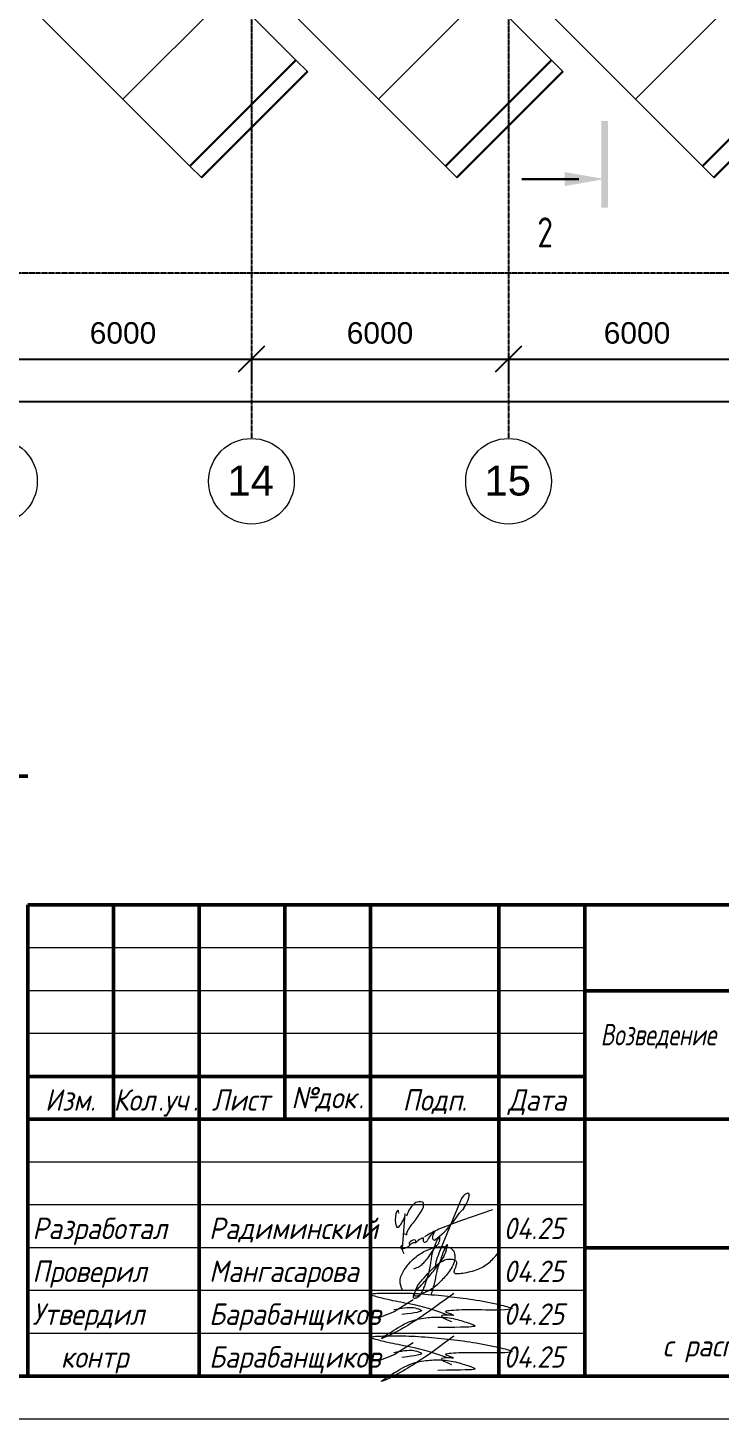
# Model space of a CAD drawing. Header units: millimetres. Extents: x 2140 to 223837, y 2113 to 170313.
# Drawn here: x 82940 to 99103, y 2113 to 34583 of the extents above; entities that cross this region are included whole.
import ezdxf

# ---------------------------------------------------------------- set-up
doc = ezdxf.new("R2010")
doc.units = ezdxf.units.MM
doc.linetypes.add('Линия сетки', pattern=[22.224999999999994, 12.7, -3.174999999999999, 3.174999999999999, -3.174999999999999])
for name, color, linetype, lineweight in [('A-ANNO-NOTE', 7, 'Continuous', 20), ('G-ANNO-SYMB', 7, 'Continuous', 9), ('G-ANNO-TTLB', 7, 'Continuous', 30), ('G-ANNO-TTLB-THIN', 7, 'Continuous', 20), ('G-IMPT', 7, 'Continuous', 9), ('Q-SPCQ', 7, 'Continuous', 18), ('S-GRID-IDEN', 7, 'Continuous', 20)]:
    doc.layers.add(name, color=color, linetype=linetype, lineweight=lineweight)
doc.layers.add('Стены', color=7, linetype='Continuous')
doc.styles.add('Arial', font='arial.ttf')
doc.styles.add('Arial_1', font='arial.ttf', dxfattribs={"height": 500.0000000000001})
doc.styles.add('GOST Common_1', font='', dxfattribs={"width": 0.8, "height": 699.9999999999992})
doc.styles.add('ISOCPEUR_I', font='isocpeui.ttf', dxfattribs={"width": 0.9, "height": 2.5})
doc.styles.add('ISOCPEUR_I_2', font='isocpeui.ttf', dxfattribs={"width": 0.75, "height": 2.5})
doc.styles.get('GOST Common_1').set_extended_font_data('GOST Common')
doc.dimstyles.new('Диагональ_-_2_5_мм_Arial_-_Линия_выноски_-_Текст_сверху', dxfattribs={"dimscale": 304.8, "dimtxt": 510.1296999784851, "dimasz": 1.968503937007873, "dimexe": 1.574803149606299, "dimexo": 0.9842519685039368, "dimgap": 1.148293963254593, "dimtad": 1, "dimdec": 3, "dimrnd": 0.001, "dimdsep": 46, "dimtxsty": 'Arial_1', "dimblk1": 'OBLIQUE', "dimblk2": 'OBLIQUE', "dimsah": 1, "dimcen": 0.09, "dimdle": 1.574803149606299, "dimazin": 2, "dimtfac": 1, "dimtdec": 4, "dimtix": 1, "dimtmove": 2, "dimatfit": 3, "dimfxl": 1, "dimtvp": 1, "dimtfill": 1, "dimtolj": 1, "dimtzin": 0, "dimarcsym": 2})
doc.dimstyles.new('Диагональ_-_2_5_мм_Arial_-_Линия_выноски_-_Текст_сверху_2', dxfattribs={"dimscale": 304.8, "dimtxt": 510.1296999784851, "dimasz": 1.968503937007873, "dimexe": 1.574803149606299, "dimexo": 0.9842519685039368, "dimgap": 1.148293963254593, "dimtad": 1, "dimdec": 3, "dimrnd": 0.001, "dimdsep": 46, "dimtxsty": 'Arial_1', "dimblk1": 'OBLIQUE', "dimblk2": 'OBLIQUE', "dimsah": 1, "dimcen": 0.09, "dimdle": 1.574803149606299, "dimazin": 2, "dimtfac": 1, "dimtdec": 4, "dimtix": 1, "dimtmove": 0, "dimatfit": 3, "dimfxl": 1, "dimtvp": 1, "dimtfill": 1, "dimtolj": 1, "dimtzin": 0, "dimarcsym": 2})

# ---------------------------------------------------------------- blocks, each defined once
blk = doc.blocks.new('_Лист АР - А1К-736802-План на отм_ 0_000')
at = {"layer": 'A-ANNO-NOTE'}
for p, q in [((-341.9999999999999, -113.4999999999996), (-341.9999999999999, -118.4999999999996)), ((-341.9999999999999, -113.4999999999996), (-326.9999999999999, -113.4999999999996)), ((-327, -113.4999999999996), (-327, -118.4999999999996)), ((-341.9999999999999, -118.4999999999996), (-341.9999999999999, -123.4999999999996)), ((-341.9999999999999, -118.4999999999996), (-326.9999999999999, -118.4999999999996)), ((-326.9999999999999, -118.4999999999996), (-341.9999999999999, -118.4999999999996)), ((-327, -118.4999999999996), (-327, -123.4999999999996)), ((-326.9999999999999, -123.4999999999996), (-341.9999999999999, -123.4999999999996)), ((-337.0060172912005, -134.5743509269357), (-339.2448642650548, -135.9733377845122)), ((-339.2448642650533, -135.9733377845113), (-341.0250572658217, -136.6925824438699)), ((-337.0060172912005, -139.5743509269363), (-339.2448642650548, -140.9733377845128)), ((-339.2448642650533, -140.9733377845119), (-341.0250572658217, -141.6925824438705))]:
    blk.add_line(p, q, dxfattribs=at)
for points, knots in [([(-333.0772870997162, -136.3073899104814), (-335.429910721997, -135.456337088612), (-337.4399269672099, -135.0656295094956), (-339.8474742238316, -134.5976497294898), (-341.4941400970735, -134.1870898159644), (-342.1394681590195, -133.9343186928123), (-341.483679709658, -133.7862743809239), (-338.8803561172732, -133.786274380924), (-336.5899107219969, -133.786274380924), (-333.0347275622019, -134.1599391881638), (-330.8054089069808, -134.3942500205843), (-327.5362942476862, -134.9706831380476), (-325.4440637523537, -135.5312946096518), (-325.4440637523537, -135.6551069588957), (-326.710597344941, -135.8331066471765), (-330.570095539363, -135.6983300003752), (-333.0447710132311, -135.8280222464068), (-333.3830757589514, -135.9647062360023), (-332.7342290799986, -136.1385641796393), (-332.00826813127, -136.4770853295529), (-332.737241494001, -136.3485476574857)], [0, 0, 0, 0, 0.9571947160560583, 1.804378932795473, 2.466391132949109, 2.885031002624997, 3.427556384718364, 4.188446080142179, 5.346108904152411, 6.45432328836954, 7.703217438974074, 8.759535896939546, 9.526349486088538, 10.01421438223697, 10.73389991675447, 11.77541660224621, 12.69197332472345, 13.17243599398481, 13.42364145852251, 13.72615728094529, 13.72615728094529, 13.72615728094529, 13.72615728094529]), ([(-332.2748380241651, -133.8300477439202), (-335.4101958093306, -136.1518880322335), (-338.4545658237047, -138.1685345026711), (-341.5054054542775, -139.488592787651), (-339.7150765698032, -138.4063154698776), (-337.5337679841545, -137.0155325873939), (-335.6386433123266, -136.641667954034), (-333.7565423856302, -136.5258540302397), (-332.0224455458698, -136.7843599707217), (-330.1300891371, -137.4167543242173), (-329.3897009337857, -137.7383582669814), (-331.0508451093423, -137.7775541098891), (-334.1286468961479, -137.8055536991892)], [0, 0, 0, 0, 1.507060188039345, 2.763423611619646, 3.87226510427594, 4.788171297743802, 5.675484607703265, 6.44728792670208, 7.227899988735253, 7.859093880649309, 8.477589308005074, 9.246093121818117, 9.246093121818117, 9.246093121818117, 9.246093121818117]), ([(-339.2667478110811, -135.7170710670582), (-337.8821512217546, -135.422765976731), (-337.0513030622304, -135.422765976731), (-336.2089515942191, -135.6802986650738), (-335.8471089785557, -135.8892085966313), (-336.5621816603104, -136.0789227607656), (-338.3271335085238, -136.2956315984632)], [0, 0, 0, 0, 0.4274958232814685, 0.718603107949493, 0.9972654697607359, 1.398599302259386, 1.398599302259386, 1.398599302259386, 1.398599302259386]), ([(-333.0772870997162, -141.307389910482), (-335.429910721997, -140.4563370886126), (-337.4399269672099, -140.0656295094962), (-339.8474742238316, -139.5976497294904), (-341.4941400970735, -139.1870898159649), (-342.1394681590195, -138.9343186928129), (-341.483679709658, -138.7862743809245), (-338.8803561172732, -138.7862743809246), (-336.5899107219969, -138.7862743809246), (-333.0347275622019, -139.1599391881643), (-330.8054089069808, -139.3942500205849), (-327.5362942476862, -139.9706831380481), (-325.4440637523537, -140.5312946096523), (-325.4440637523537, -140.6551069588962), (-326.710597344941, -140.8331066471771), (-330.570095539363, -140.6983300003758), (-333.0447710132311, -140.8280222464074), (-333.3830757589514, -140.9647062360029), (-332.7342290799986, -141.1385641796398), (-332.00826813127, -141.4770853295535), (-332.737241494001, -141.3485476574862)], [0, 0, 0, 0, 0.9571947160560583, 1.804378932795473, 2.466391132949109, 2.885031002624997, 3.427556384718364, 4.188446080142179, 5.346108904152411, 6.45432328836954, 7.703217438974074, 8.759535896939546, 9.526349486088538, 10.01421438223697, 10.73389991675447, 11.77541660224621, 12.69197332472345, 13.17243599398481, 13.42364145852251, 13.72615728094529, 13.72615728094529, 13.72615728094529, 13.72615728094529]), ([(-332.2748380241651, -138.8300477439208), (-335.4101958093306, -141.1518880322341), (-338.4545658237047, -143.1685345026717), (-341.5054054542775, -144.4885927876516), (-339.7150765698032, -143.4063154698782), (-337.5337679841545, -142.0155325873945), (-335.6386433123266, -141.6416679540345), (-333.7565423856302, -141.5258540302403), (-332.0224455458698, -141.7843599707222), (-330.1300891371, -142.4167543242178), (-329.3897009337857, -142.738358266982), (-331.0508451093423, -142.7775541098896), (-334.1286468961479, -142.8055536991898)], [0, 0, 0, 0, 1.507060188039345, 2.763423611619646, 3.87226510427594, 4.788171297743802, 5.675484607703265, 6.44728792670208, 7.227899988735253, 7.859093880649309, 8.477589308005074, 9.246093121818117, 9.246093121818117, 9.246093121818117, 9.246093121818117]), ([(-339.2667478110811, -140.7170710670588), (-337.8821512217546, -140.4227659767316), (-337.0513030622304, -140.4227659767316), (-336.2089515942191, -140.6802986650744), (-335.8471089785557, -140.8892085966319), (-336.5621816603104, -141.0789227607662), (-338.3271335085238, -141.2956315984638)], [0, 0, 0, 0, 0.4274958232814685, 0.718603107949493, 0.9972654697607359, 1.398599302259386, 1.398599302259386, 1.398599302259386, 1.398599302259386])]:
    blk.add_open_spline(points, degree=3, knots=knots, dxfattribs=at)
for points in [[(-332.737241494001, -136.3485476574857), (-334.021972753737, -136.3485476574857), (-334.1408204816482, -136.4673953853968), (-332.5433243043126, -137.1128257367118)], [(-332.737241494001, -141.3485476574862), (-334.021972753737, -141.3485476574863), (-334.1408204816482, -141.4673953853974), (-332.5433243043126, -142.1128257367123)]]:
    blk.add_open_spline(points, degree=3, dxfattribs=at)
at = {"layer": 'G-ANNO-TTLB', "lineweight": 50}
for p, q in [((-382, -88.49999999999966), (-382, -143.5000000000002)), ((-196.9999999999999, -88.49999999999966), (-382, -88.49999999999966)), ((-371.9999999999999, -88.49999999999966), (-371.9999999999999, -113.4999999999996)), ((-361.9999999999999, -88.49999999999966), (-361.9999999999999, -143.5000000000003)), ((-352.0000000000001, -88.49999999999966), (-352.0000000000001, -113.4999999999996)), ((-341.9999999999999, -88.49999999999966), (-341.9999999999999, -143.5000000000003)), ((-327, -88.49999999999966), (-327, -143.5000000000003)), ((-317, -88.49999999999966), (-317, -143.5000000000003)), ((-196.9999999999999, -98.49999999999962), (-317, -98.49999999999962)), ((-317, -108.4999999999996), (-382, -108.4999999999996)), ((-196.9999999999999, -113.4999999999996), (-382, -113.4999999999996)), ((-196.9999999999999, -128.4999999999996), (-317, -128.4999999999996)), ((-766.0000000000002, -143.5000000000002), (-196.9999999999999, -143.5000000000002))]:
    blk.add_line(p, q, dxfattribs=at)
at = {"layer": 'G-ANNO-TTLB-THIN'}
for p, q in [((-317, -93.49999999999967), (-382, -93.49999999999967)), ((-317, -98.49999999999966), (-382, -98.49999999999966)), ((-317, -103.4999999999996), (-382, -103.4999999999996)), ((-317, -118.4999999999996), (-382, -118.4999999999996)), ((-317, -123.4999999999996), (-382, -123.4999999999996)), ((-317, -128.4999999999996), (-382, -128.4999999999996)), ((-317, -133.4999999999996), (-382, -133.4999999999996)), ((-317, -138.4999999999996), (-382, -138.4999999999996)), ((-191.9999999999999, -148.4999999999997), (-785.9999999999992, -148.4999999999997))]:
    blk.add_line(p, q, dxfattribs=at)
at = {"layer": 'G-IMPT'}
for p, q in [((-331.4144257610889, -122.8403445741927), (-334.0045464063576, -129.1242855225404)), ((-337.9904424254606, -124.5387737790421), (-338.2876348659922, -128.5620831035475)), ((-327.7479055919088, -124.0885850181788), (-331.3699403144475, -125.3284574325504)), ((-338.0574375081043, -126.8225859681366), (-337.7983542668615, -126.9723961626979)), ((-335.3387835790023, -127.0143486333023), (-335.7152787424137, -127.2318050806663))]:
    blk.add_line(p, q, dxfattribs=at)
for centre, radius, start, end in [((-334.9818107831256, -125.5678298091768), 2.908517740628494, 126.3368428809224, 164.8469733966501), ((-336.2259014465938, -124.3953260687298), 1.264779755827316, 77.30019687115326, 112.2690903027146), ((-336.8439322024557, -123.5066291192367), 1.035591807781438, 325.9292825364514, 11.25813846355663), ((-336.0191769568467, -123.3426443843917), 0.1946922765481447, 11.31328709634589, 68.5084318720891), ((-330.1693405153504, -123.3765297507157), 1.355629673870729, 116.206310166504, 156.7012905279925), ((-334.2262366061634, -121.6338624512252), 3.850500192545995, 324.6414285663282, 347.6294031827613), ((-330.6606699517445, -122.354253712558), 0.2217145982950371, 331.8745319330359, 118.95084168141), ((-336.0540796786472, -125.1586887362277), 3.055854216711148, 168.1319595529855, 195.9240067490713), ((-338.4087208737268, -124.654970281789), 0.648010669868634, 123.4848316576739, 168.9011562577336), ((-338.1993396351396, -124.1832045770785), 0.5710462815316257, 173.0906838083287, 208.5504518197222), ((-345.5540766153564, -121.4723505150569), 8.299505940769828, 329.6521477771678, 335.178220856527), ((-338.4246496085924, -124.7166821374877), 0.4692411553647476, 329.2702774696878, 22.28045765748529), ((-343.8705617904923, -119.7303487402326), 9.007952962864461, 320.3901786747351, 331.0778367018032), ((-323.8571869794127, -131.0265858799505), 10.17767271989141, 135.2560261943847, 147.4691792157651), ((-338.8310006407048, -125.9423929625791), 0.1706743945972178, 198.6950782592422, 286.1642262292332), ((-339.5679983873356, -125.0146363407734), 1.344333590850493, 305.7019938726091, 331.0350038978173), ((-334.2261245437095, -128.1559486901753), 3.80935750645552, 135.2355713242225, 157.7234339241441), ((-332.7466836021582, -129.0207981985625), 2.96481629430383, 124.7130254755954, 153.5075334379799), ((-328.8244572574012, -138.2067956161083), 12.95018597886648, 112.6952850029191, 120.2006371354511), ((-333.9363266900315, -127.1983944864854), 0.7915811849569659, 129.052365556498, 165.365419276193), ((-339.1768760073322, -120.740027195408), 8.281423766654793, 304.0926032261294, 324.4622992087762), ((-318.5593310663855, -162.752043097914), 39.55548600838249, 108.8967823195798, 112.6952850029197), ((-338.1416385519403, -128.521489132896), 0.3404497605279508, 110.5395610189878, 145.3434962001398), ((-338.6943635236509, -126.7019258837436), 1.969239083463036, 281.8327154007963, 316.2251334564278), ((-337.4322618834361, -126.9041904242801), 0.3723918043609855, 148.9123066423869, 190.5536335381828), ((-337.381033437328, -128.0010190742131), 0.1256786598824067, 135.7323920097029, 329.7684951004555), ((-336.6558457878335, -128.5799370867956), 1.05306164091183, 103.6326699387843, 140.7243270550119), ((-336.8700286560404, -128.5469065856788), 0.6283726199654048, 78.89255968829372, 129.8227018290816), ((-336.9054805416618, -127.7761891862088), 0.2196502554874927, 315.441172353165, 89.62645040276867), ((-334.1675153818127, -130.7002624736237), 3.78636882687673, 120.5694767638148, 132.9826294099896), ((-335.2206169827376, -129.0756333626027), 1.853700237977077, 109.2978024932704, 118.0812775136574), ((-334.5728290224325, -127.6085127349502), 1.291650764920601, 167.369906677743, 182.8240713762426), ((-335.6797743286922, -127.6803383952084), 0.1833196801347839, 177.4403942736162, 253.8421613576749), ((-335.7142309545403, -127.4663985258832), 0.3903695260357166, 267.5689443812323, 323.5632741163599), ((-334.5214365546481, -127.3415493159597), 0.256947260022417, 171.6001701419, 267.002655157135), ((-333.6731504015173, -127.407178685712), 1.107293355026715, 158.3355414819382, 174.6541167842374), ((-338.3162043225826, -128.4612403324949), 0.1700240781189142, 128.3440978052211, 278.6744416444442), ((-337.4266078104694, -128.6332409922066), 0.8639624039624684, 175.2756389896709, 216.8620481483206), ((-324.6053926557245, -133.0805653672113), 10.19785474682732, 157.1728628955525, 163.5269780737167), ((-333.2756108069249, -130.5167697557038), 1.156520181234151, 163.5269780737155, 201.3156480787149)]:
    blk.add_arc(centre, radius, start, end, dxfattribs=at)
for points, knots in [([(-336.9600373436896, -130.949958849512), (-336.8944930453046, -130.9319176522182), (-336.7634445444824, -130.8937774628249), (-336.4603246870852, -130.7822986510583), (-336.085206353266, -130.5480206814093), (-335.6733715769968, -130.1486401218229), (-335.3198239722776, -129.7010200966025), (-335.0569512998104, -129.317938646272), (-334.846372319952, -129.0119308444187), (-334.6840505988629, -128.7851182702606), (-334.5130473375233, -128.5629023445851), (-334.3280967943419, -128.3478905643735), (-334.1796809910825, -128.164718618391), (-334.0754343462492, -128.0094545674616), (-334.0071920213514, -127.8870237976972), (-333.9516424871942, -127.7573007213531), (-333.9114521534804, -127.6177330087734), (-333.8895718470758, -127.4704294393358), (-333.8869357806221, -127.2021088464716), (-333.9757263862443, -127.1712951835111), (-334.1276843424769, -127.4320414893022), (-334.2651918358102, -127.7101528388224), (-334.4906493649177, -128.2205948481593), (-334.7112977788782, -128.7717003212791), (-334.8405847031632, -129.2484794130511), (-334.9329804518444, -129.8456103970683), (-335.0504417559048, -130.6906669414926), (-335.2608635590133, -131.6184939427442), (-335.5461209708409, -132.5170077533909), (-335.7727708582029, -133.1370786085405), (-335.9166328385584, -133.4791890053809), (-336.023301155866, -133.7042697071511), (-336.1256675814975, -133.8995094915942), (-336.2294195112269, -134.0607652193565), (-336.3602020272718, -134.2047100459355), (-336.5234068678588, -134.3202498498457), (-336.717821948678, -134.3984841486208), (-336.9188540117767, -134.4267197446993), (-337.0158417211666, -134.3240972078935), (-336.9877453231623, -134.1127774259261), (-336.9197392459457, -133.8974474864858), (-336.8303561611506, -133.7040961490143), (-336.7137421292898, -133.5268101628313), (-336.5847790489634, -133.3752880565055), (-336.4364439136593, -133.2244357581657), (-336.2712288960034, -133.055621142749), (-336.0305884690162, -132.8035735641631), (-335.6051318487346, -132.3456071700539), (-335.0899381502747, -131.7587048440986), (-334.5278384151543, -131.0721835062412), (-334.0054227344939, -130.4089622176472), (-333.4425099348973, -129.605312421871), (-333.2400967013082, -129.1094001840984), (-333.0856850528905, -128.5130189545982), (-333.0384351578567, -128.3029474508004), (-332.9794648993036, -127.962865498832), (-333.2228728827461, -128.3318137666685), (-333.4840449931916, -128.9144051887096), (-333.6146169183125, -129.289015470286), (-333.7287025386364, -129.6542431323534), (-333.8725837750404, -130.0504036569046), (-334.0247288280644, -130.4640853869234), (-334.1567396068883, -130.873942795135), (-334.2837374643564, -131.3501355661885), (-334.3983533382761, -131.9086255167261), (-334.5830662476557, -132.7992830414672), (-334.7810843392242, -133.4686106707905), (-334.9195857272168, -133.9322728504806)], [0, 0, 0, 0, 0.0008237923015917978, 0.001647584603183596, 0.003909170268724104, 0.006170755934264611, 0.008432341599805118, 0.01069392726534563, 0.01182472009811588, 0.01295551293088613, 0.01408630576365639, 0.01521709859642664, 0.01634789142919689, 0.01691328784558202, 0.01747868426196715, 0.01804408067835227, 0.0186094770947374, 0.01917487351112253, 0.01974026992750766, 0.02128144494444861, 0.02230889495574258, 0.02282261996138956, 0.02385006997268353, 0.02642298142694691, 0.02899589288121029, 0.03156880433547367, 0.03414171578973705, 0.03871728178838747, 0.04329284778703789, 0.04553947636225508, 0.04666279064986367, 0.04778610493747226, 0.04857091471043332, 0.04935572448339438, 0.05014053425635544, 0.05092534402931649, 0.05165892820858017, 0.05220911634302793, 0.05315900456616811, 0.05392549674449237, 0.05443649153004188, 0.0552826386815238, 0.05612878583300573, 0.05697493298448766, 0.05782108013596958, 0.0588775918054919, 0.05993410347501422, 0.06204712681405886, 0.06627317349214815, 0.06949976808742062, 0.07272636268269309, 0.07668264295812185, 0.08063892323355061, 0.0812727985118962, 0.08190667379024177, 0.08254054906858736, 0.08495439149079934, 0.08673435863466572, 0.0885143257785321, 0.0902942929223985, 0.09201616368035029, 0.09373803443830206, 0.09545990519625383, 0.09718177595420562, 0.09976395773168518, 0.1023461395091648, 0.1082100266418914, 0.1082100266418914, 0.1082100266418914, 0.1082100266418914]), ([(-338.2788346755468, -133.4275204041463), (-338.4073824959644, -133.0825531972576), (-338.713246462039, -132.2604501665978), (-338.1177123610826, -131.095209844863), (-337.2485146805781, -129.969780731614), (-336.0239974680678, -129.0032175935699), (-334.5336524654065, -128.4036517892914), (-333.3917823542738, -128.2658618088139), (-332.6906535787214, -128.4957026334036), (-332.3428265780347, -128.7389718946788), (-332.1495506575308, -129.1873724504384), (-332.129971326683, -129.875733059173), (-332.3500141041896, -130.565081900133), (-332.7958821794714, -131.2611684297769), (-333.3064159619258, -131.8930610332822), (-334.0003160406113, -132.6238014667266), (-334.7314641219972, -133.2945346451015), (-335.3824719615248, -133.6037609535531), (-335.8627599713257, -133.813773769571), (-336.3928046890915, -134.091100155054), (-336.7122090426408, -134.1746244437306), (-336.8656260857372, -134.1170147173656), (-336.862416911903, -133.859270842014), (-336.6105567051704, -132.9966331626522), (-336.0457672468054, -132.3200940752753), (-335.1575894594872, -131.3279057716173), (-334.3991855141259, -130.5952642233249), (-333.6132572993699, -129.9963465286381), (-332.966490040755, -129.7947370352926), (-332.328380244925, -129.8389844036672), (-331.9879989561483, -130.0036158350836), (-331.9440749464737, -130.360778714745), (-332.0728074911356, -130.7689719696515), (-332.2290248449051, -131.1201204160849), (-332.310210643571, -131.462306728182), (-331.8663818607994, -131.560230609283), (-330.8289930004408, -131.383814375869), (-330.1179530776409, -131.2533193008771), (-329.2322111260308, -130.946271989378), (-328.5111907307316, -130.5034566361464), (-327.6983575576892, -129.8560850894947), (-327.2170239174587, -129.2481981257763), (-326.9045616853135, -128.8507423482878)], [0, 0, 0, 0, 0.004461050667208141, 0.009990988402483978, 0.01468376579540608, 0.02188806661002515, 0.02854727088500433, 0.03404543349124029, 0.03552999669868741, 0.03701455990613454, 0.03915756483697393, 0.04130056976781333, 0.04463806399216524, 0.04797555821651715, 0.05121567405788936, 0.05445578989926157, 0.06033702848655961, 0.06237499576149569, 0.06441296303643178, 0.06640010495337559, 0.0673936759118475, 0.06838724687031941, 0.06955178808780021, 0.07071632930528102, 0.07694572670942279, 0.08167052890148116, 0.08639533109353953, 0.08988051646149421, 0.0933657018294489, 0.09488134998963177, 0.09639699814981463, 0.09797703026546223, 0.09955706238110981, 0.1006825220547987, 0.1018079817284875, 0.1042674718639845, 0.1067269619994815, 0.1106062864370579, 0.1144856108746342, 0.1176850168333368, 0.1208844227920395, 0.127010859926635, 0.127010859926635, 0.127010859926635, 0.127010859926635])]:
    blk.add_open_spline(points, degree=3, knots=knots, dxfattribs=at)
at = {"layer": 'G-ANNO-TTLB', "lineweight": 9, "char_height": 2.5, "attachment_point": 1, "style": 'ISOCPEUR_I'}
for s, insert, width in [('Изм', (-379.995583949159, -110.0037574371423), 6.349365000000001), ('Кол', (-371.9915584930295, -110.0037574371424), 6.277213124999999), ('Лист', (-360.5332984399084, -110.0037574371424), 8.513921250000001), ('\\fISOCPEUR|b0|i1|c204|p34|;\\W.9;№', (-351.2340530382097, -109.7303199371424), 3.391138125), ('Подп', (-338.2551046709682, -110.0037574371423), 8.297465625000001), ('Дата', (-325.9373533276848, -110.0037574371425), 9.5240475), ('уч', (-366.0979647430295, -110.0037574371424), 4.040505), ('док', (-348.4360842882096, -109.7303199371424), 6.060757499999999), ('\\fISOCPEUR|b0|i1|c204|p34|;\\W.9;.', (-343.4354592882096, -109.7303199371424), 0.8658224999999993), ('\\fISOCPEUR|b0|i1|c204|p34|;\\W.9;.', (-374.756833949159, -110.0037574371423), 0.8658225000000005), ('\\fISOCPEUR|b0|i1|c204|p34|;\\W.9;.', (-366.8123397430294, -110.0037574371424), 0.8658225000000005), ('\\fISOCPEUR|b0|i1|c204|p34|;\\W.9;.', (-362.7642147430295, -110.0037574371424), 0.8658225000000016), ('\\fISOCPEUR|b0|i1|c204|p34|;\\W.9;.', (-331.4090109209682, -110.0037574371423), 0.8658224999999993)]:
    blk.add_mtext(s, dxfattribs=dict(at, insert=insert, width=width))
blk = doc.blocks.new('Доклевеллер 45 градусов - Доклевеллер 45 градусов-601978-В_АР_ПЭ_01 Этаж')
at = {"layer": 'Q-SPCQ', "lineweight": 9}
for p, q in [((2404.163056034094, 5.414335646491964e-13), (2474.873734152928, 5.414335646491964e-13)), ((3995.153313703905, -1520.279579551016), (2474.873734152927, 5.414335646491964e-13)), ((-2474.873734152949, -1.082867129298393e-12), (2404.163056034237, -1.082867129298393e-12)), ((-2474.873734152949, -1.082867129298393e-12), (-35.35533905934759, -2439.518395093588)), ((-2404.163056034256, -74.99999999999999), (-2404.163056034256, -70.7106781186944)), ((-2399.873734152959, -74.99999999999473), (-2404.163056034256, -74.99999999999473)), ((2404.163056034241, -4.229949723821847e-15), (-35.35533905934191, -2439.518395093602)), ((-35.3553390594594, -2439.518395093554), (2404.163056034078, -5.414335646491964e-13)), ((1520.279579551066, -3995.15331370396), (3995.153313704021, -1520.279579551084)), ((3995.153313703905, -1520.279579551018), (1520.279579550957, -3995.153313703949)), ((1534.421715174799, -4009.295449327694), (4009.295449327745, -1534.421715174809)), ((4009.295449327744, -1534.421715174807), (1534.421715174796, -4009.295449327692)), ((4009.295449327743, -1534.421715174807), (3995.153313704012, -1520.279579551076)), ((4263.85389055489, -1788.980156401961), (4009.295449327746, -1534.42171517481)), ((4263.85389055489, -1788.980156401961), (1788.980156401944, -4263.853890554845)), ((1788.980156401948, -4263.853890554849), (4263.853890554894, -1788.980156401965)), ((4277.996026178625, -1803.122292025696), (1803.122292025672, -4277.996026178573)), ((4263.853890554894, -1788.980156401965), (4277.996026178625, -1803.122292025696)), ((1520.279579550957, -3995.153313703949), (-35.35533905945994, -2439.518395093553)), ((1534.421715174797, -4009.295449327692), (1520.279579551066, -3995.153313703961)), ((1788.980156401944, -4263.853890554845), (1534.421715174799, -4009.295449327694)), ((1788.980156401948, -4263.853890554849), (1803.122292025678, -4277.99602617858))]:
    blk.add_line(p, q, dxfattribs=at)
blk = doc.blocks.new('Ось сетки - Заголовок сетки - Окружность 5 мм-545732-В_АР_ПЭ_01 Этаж')
at = {"layer": 'S-GRID-IDEN'}
blk.add_circle((0, 0), 5.000000000000004, dxfattribs=at)
blk = doc.blocks.new('_Oblique')
at = {"color": 0, "linetype": 'ByBlock', "lineweight": -2}
blk.add_line((-0.5, -0.5), (0.5, 0.5), dxfattribs=at)
blk = doc.blocks.new('*D351')
at = {"color": 0, "lineweight": -2, "transparency": 16777216}
for p, q in [((13041.90363019568, 23744.33666520056), (62355.09678109131, 23744.33666520056)), ((13521.90363019568, 23868.60073391265), (13521.90363019568, 23264.33666520056)), ((110501.9036301956, 23744.33666520056), (64935.04221083211, 23744.33666520056)), ((110021.9036301956, 23868.60073391249), (110021.9036301956, 23264.33666520056))]:
    blk.add_line(p, q, dxfattribs=at)
at = {"layer": 'Defpoints', "color": 0, "transparency": 16777216}
for p in [(13521.90363019568, 24168.60073391265), (110021.9036301956, 24168.60073391249), (110021.9036301956, 23744.33666520056)]:
    blk.add_point(p, dxfattribs=at)
at = {"color": 0, "lineweight": -2, "transparency": 16777216, "xscale": 599.9999999999999, "yscale": 599.9999999999999, "zscale": 599.9999999999999, "rotation": 180}
blk.add_blockref('_Oblique', (13521.90363019568, 23744.33666520056), dxfattribs=at)
at = {"color": 0, "lineweight": -2, "transparency": 16777216, "xscale": 599.9999999999999, "yscale": 599.9999999999999, "zscale": 599.9999999999999}
blk.add_blockref('_Oblique', (110021.9036301956, 23744.33666520056), dxfattribs=at)
at = {"color": 0, "transparency": 16777216, "insert": (62888.22634621713, 24369.42374096603), "char_height": 500.0000000000001, "width": 1513.686299489152, "attachment_point": 1, "line_spacing_factor": 0.9417779076525877, "style": 'Arial_1', "bg_fill": 3, "box_fill_scale": 1.1, "bg_fill_color": 256, "bg_fill_true_color": 13158600, "bg_fill_transparency": 0}
blk.add_mtext('\\A1;96500', dxfattribs=at)
blk = doc.blocks.new('*D364')
at = {"color": 0, "lineweight": -2, "transparency": 16777216}
for p, q in [((79541.90363019568, 24740.75396341637), (86501.90363019568, 24740.75396341637)), ((80021.90363019568, 24865.01803212835), (80021.90363019568, 24260.75396341637)), ((86021.90363019568, 24865.01803212833), (86021.90363019568, 24260.75396341637))]:
    blk.add_line(p, q, dxfattribs=at)
at = {"layer": 'Defpoints', "color": 0, "transparency": 16777216}
for p in [(80021.90363019568, 25165.01803212835), (86021.90363019568, 25165.01803212833), (86021.90363019568, 24740.75396341637)]:
    blk.add_point(p, dxfattribs=at)
at = {"color": 0, "lineweight": -2, "transparency": 16777216, "xscale": 599.9999999999999, "yscale": 599.9999999999999, "zscale": 599.9999999999999, "rotation": 180}
blk.add_blockref('_Oblique', (80021.90363019568, 24740.75396341637), dxfattribs=at)
at = {"color": 0, "lineweight": -2, "transparency": 16777216, "xscale": 599.9999999999999, "yscale": 599.9999999999999, "zscale": 599.9999999999999}
blk.add_blockref('_Oblique', (86021.90363019568, 24740.75396341637), dxfattribs=at)
at = {"color": 0, "transparency": 16777216, "insert": (83021.90363019568, 25346.04045727722), "char_height": 500.0000000000001, "width": 1845.884698999072, "attachment_point": 5, "style": 'Arial_1', "bg_fill": 3, "box_fill_scale": 1.1, "bg_fill_color": 256, "bg_fill_true_color": 13158600, "bg_fill_transparency": 0}
blk.add_mtext('\\A1;6000', dxfattribs=at)
blk = doc.blocks.new('*D365')
at = {"color": 0, "lineweight": -2, "transparency": 16777216}
for p, q in [((85541.90363019568, 24740.75396341637), (92501.90363019568, 24740.75396341637)), ((86021.90363019568, 24865.01803212833), (86021.90363019568, 24260.75396341637)), ((92021.90363019568, 24865.01803212833), (92021.90363019568, 24260.75396341637))]:
    blk.add_line(p, q, dxfattribs=at)
at = {"layer": 'Defpoints', "color": 0, "transparency": 16777216}
for p in [(86021.90363019568, 25165.01803212833), (92021.90363019568, 25165.01803212833), (92021.90363019568, 24740.75396341637)]:
    blk.add_point(p, dxfattribs=at)
at = {"color": 0, "lineweight": -2, "transparency": 16777216, "xscale": 599.9999999999999, "yscale": 599.9999999999999, "zscale": 599.9999999999999, "rotation": 180}
blk.add_blockref('_Oblique', (86021.90363019568, 24740.75396341637), dxfattribs=at)
at = {"color": 0, "lineweight": -2, "transparency": 16777216, "xscale": 599.9999999999999, "yscale": 599.9999999999999, "zscale": 599.9999999999999}
blk.add_blockref('_Oblique', (92021.90363019568, 24740.75396341637), dxfattribs=at)
at = {"color": 0, "transparency": 16777216, "insert": (89021.90363019568, 25346.04045727722), "char_height": 500.0000000000001, "width": 1845.884698999072, "attachment_point": 5, "style": 'Arial_1', "bg_fill": 3, "box_fill_scale": 1.1, "bg_fill_color": 256, "bg_fill_true_color": 13158600, "bg_fill_transparency": 0}
blk.add_mtext('\\A1;6000', dxfattribs=at)
blk = doc.blocks.new('*D366')
at = {"color": 0, "lineweight": -2, "transparency": 16777216}
for p, q in [((91541.90363019568, 24740.75396341637), (98501.90363019565, 24740.75396341637)), ((92021.90363019568, 24865.01803212833), (92021.90363019568, 24260.75396341637)), ((98021.90363019565, 24865.01803212832), (98021.90363019565, 24260.75396341637))]:
    blk.add_line(p, q, dxfattribs=at)
at = {"layer": 'Defpoints', "color": 0, "transparency": 16777216}
for p in [(92021.90363019568, 25165.01803212833), (98021.90363019565, 25165.01803212832), (98021.90363019565, 24740.75396341637)]:
    blk.add_point(p, dxfattribs=at)
at = {"color": 0, "lineweight": -2, "transparency": 16777216, "xscale": 599.9999999999999, "yscale": 599.9999999999999, "zscale": 599.9999999999999, "rotation": 180}
blk.add_blockref('_Oblique', (92021.90363019568, 24740.75396341637), dxfattribs=at)
at = {"color": 0, "lineweight": -2, "transparency": 16777216, "xscale": 599.9999999999999, "yscale": 599.9999999999999, "zscale": 599.9999999999999}
blk.add_blockref('_Oblique', (98021.90363019565, 24740.75396341637), dxfattribs=at)
at = {"color": 0, "transparency": 16777216, "insert": (95021.90363019567, 25346.04045727722), "char_height": 500.0000000000001, "width": 1845.884698999072, "attachment_point": 5, "style": 'Arial_1', "bg_fill": 3, "box_fill_scale": 1.1, "bg_fill_color": 256, "bg_fill_true_color": 13158600, "bg_fill_transparency": 0}
blk.add_mtext('\\A1;6000', dxfattribs=at)
blk = doc.blocks.new('Разрез - Номер вида сзади_3_5 мм-64069-В_АР_ПЭ_01 Этаж')
at = {"layer": 'G-ANNO-SYMB'}
for points in [[(9.79755863199452, 0.403875714581019), (9.79755863199452, -0.3937499200585705), (-0.333279460215413, -0.3937499200585705), (-0.333279460215413, 0.403875714581019)], [(2.175743424743573, -4.674591329952164), (3.000000000000005, 5.287437154777308e-16), (3.824256575256454, -4.674591329952167)]]:
    blk.add_hatch(color=256, dxfattribs=at).paths.add_polyline_path(points, flags=0)
at = {"layer": 'G-ANNO-SYMB', "lineweight": 30}
blk.add_line((3.000000000000003, -3.000000000000006), (2.999999999999994, -9.663305130982122), dxfattribs=at)
blk = doc.blocks.new('Помещение')
at = {"color": 9, "linetype": 'Линия сетки', "true_color": 0xc7c8ca}
for p, q in [((86021.90363019588, 162172.4828283384), (86021.90363019565, 22887.24130914712)), ((92021.90363019591, 162172.4828283384), (92021.90363019568, 22887.2413091471)), ((113992.974139565, 26744.93468254524), (7061.08635230162, 26744.93468254559))]:
    blk.add_line(p, q, dxfattribs=at)
at = {"color": 7, "lineweight": 50}
blk.add_line((55695.24452515863, 15009.20337722824), (80800.00000000079, 15009.20337722824), dxfattribs=at)
at = {"lineweight": 9, "xscale": 200, "yscale": 200, "zscale": 200}
blk.add_blockref('_Лист АР - А1К-736802-План на отм_ 0_000', (157199.9999999999, 29699.99999999995), dxfattribs=at)
for p in [(83057.25896925514, 33244.93468254537), (89021.90363019577, 33244.93468254535), (95021.90363019577, 33244.93468254532)]:
    blk.add_blockref('Доклевеллер 45 градусов - Доклевеллер 45 градусов-601978-В_АР_ПЭ_01 Этаж', p)
at = {"lineweight": 50, "extrusion": (0, 0, -1), "xscale": 199.9999999999999, "yscale": 199.9999999999999, "zscale": 199.9999999999999, "rotation": 90.00000000000053}
blk.add_blockref('Разрез - Номер вида сзади_3_5 мм-64069-В_АР_ПЭ_01 Этаж', (-94266.43309937065, 28339.67791994055), dxfattribs=at)
at = {"lineweight": 20, "xscale": 199.9999999999999, "yscale": 199.9999999999999, "zscale": 199.9999999999999, "rotation": 180}
for p in [(80021.90363019565, 21887.24130914716), (86021.90363019565, 21887.24130914716), (92021.90363019565, 21887.24130914715)]:
    blk.add_blockref('Ось сетки - Заголовок сетки - Окружность 5 мм-545732-В_АР_ПЭ_01 Этаж', p, dxfattribs=at)
at = {"char_height": 699.9999999999992, "attachment_point": 1}
for s, insert, width, style in [('\\fGOST Common|b0|i0|c204|p34|;\\W.8;2', (92694.83226564206, 28046.21752999396), 487.4259999999995, 'GOST Common_1'), ('14', (85460.14776922954, 22255.04617829566), 1346.834999999999, 'Arial'), ('15', (91460.14776922957, 22255.04617829564), 1346.834999999999, 'Arial')]:
    blk.add_mtext(s, dxfattribs=dict(at, insert=insert, width=width, style=style))
at = {"lineweight": 9, "char_height": 500, "attachment_point": 1}
for s, insert, width, style in [('Возведение', (94172.29083358668, 9223.484963355535), 3379.1128125, 'ISOCPEUR_I_2'), ('Разработал', (80906.17628057473, 4701.214710637875), 3571.517812499999, 'ISOCPEUR_I'), ('Радиминский', (85031.17628057473, 4701.214710637875), 3763.9228125, 'ISOCPEUR_I'), ('04.25', (91906.17628057473, 4701.214710637875), 1527.2146875, 'ISOCPEUR_I'), ('Проверил', (80906.17628057473, 3701.214710637875), 2729.745937499999, 'ISOCPEUR_I'), ('Мангасарова', (85031.17628057473, 3701.214710637875), 3884.1759375, 'ISOCPEUR_I'), ('04.25', (91906.17628057473, 3701.214710637875), 1527.2146875, 'ISOCPEUR_I'), ('Утвердил', (80906.17628057473, 2701.214710637875), 2813.923125, 'ISOCPEUR_I'), ('Барабанщиков', (85031.17628057473, 2701.214710637875), 4317.0871875, 'ISOCPEUR_I'), ('04.25', (91906.17628057473, 2701.214710637875), 1527.2146875, 'ISOCPEUR_I'), ('с расположением оборудования', (95621.9999999998, 1962.753625269927), 10931, 'ISOCPEUR_I'), ('Барабанщиков', (85031.17628057473, 1701.214710637875), 4317.0871875, 'ISOCPEUR_I'), ('04.25', (91906.17628057473, 1701.214710637875), 1527.2146875, 'ISOCPEUR_I'), ('контр', (81570.94190557286, 1701.214710637875), 1767.7209375, 'ISOCPEUR_I'), ('\\fISOCPEUR|b0|i1|c204|p34|;\\W.75;.', (83029.457530571, 1701.214710637875), 144.3037499999999, 'ISOCPEUR_I')]:
    blk.add_mtext(s, dxfattribs=dict(at, insert=insert, width=width, style=style))
dim = blk.add_linear_dim(base=(110021.9036301956, 23744.33666520056), p1=(13521.90363019568, 24168.60073391265), p2=(110021.9036301956, 24168.60073391249), dimstyle='Диагональ_-_2_5_мм_Arial_-_Линия_выноски_-_Текст_сверху', override={"dimpost": '<>', "dimfxl": 96499.99999999997})
dim.commit()
dim.dimension.update_dxf_attribs({"geometry": '*D351', "text_midpoint": (63645.06949596171, 24036.0904076327), "dimtype": 128})
dim = blk.add_linear_dim(base=(86021.90363019568, 24740.75396341637), p1=(80021.90363019568, 25165.01803212835), p2=(86021.90363019568, 25165.01803212833), dimstyle='Диагональ_-_2_5_мм_Arial_-_Линия_выноски_-_Текст_сверху_2', override={"dimpost": '<>', "dimfxl": 6000})
dim.commit()
dim.dimension.update_dxf_attribs({"geometry": '*D364', "text_midpoint": (83021.90363019568, 25346.04045727722)})
dim = blk.add_linear_dim(base=(92021.90363019568, 24740.75396341637), p1=(86021.90363019568, 25165.01803212833), p2=(92021.90363019568, 25165.01803212833), dimstyle='Диагональ_-_2_5_мм_Arial_-_Линия_выноски_-_Текст_сверху_2', override={"dimpost": '<>', "dimfxl": 6000.000000000007})
dim.commit()
dim.dimension.update_dxf_attribs({"geometry": '*D365', "text_midpoint": (89021.90363019568, 25346.04045727722)})
dim = blk.add_linear_dim(base=(98021.90363019565, 24740.75396341637), p1=(92021.90363019568, 25165.01803212833), p2=(98021.90363019565, 25165.01803212832), dimstyle='Диагональ_-_2_5_мм_Arial_-_Линия_выноски_-_Текст_сверху_2', override={"dimpost": '<>', "dimfxl": 5999.999999999989})
dim.commit()
dim.dimension.update_dxf_attribs({"geometry": '*D366', "text_midpoint": (95021.90363019567, 25346.04045727722)})

msp = doc.modelspace()

# ---------------------------------------------------------------- block references
at = {"layer": 'Стены'}
msp.add_blockref('Помещение', (2139.77100688123, 2112.945230268146), dxfattribs=at)

doc.saveas('drawing.dxf')
